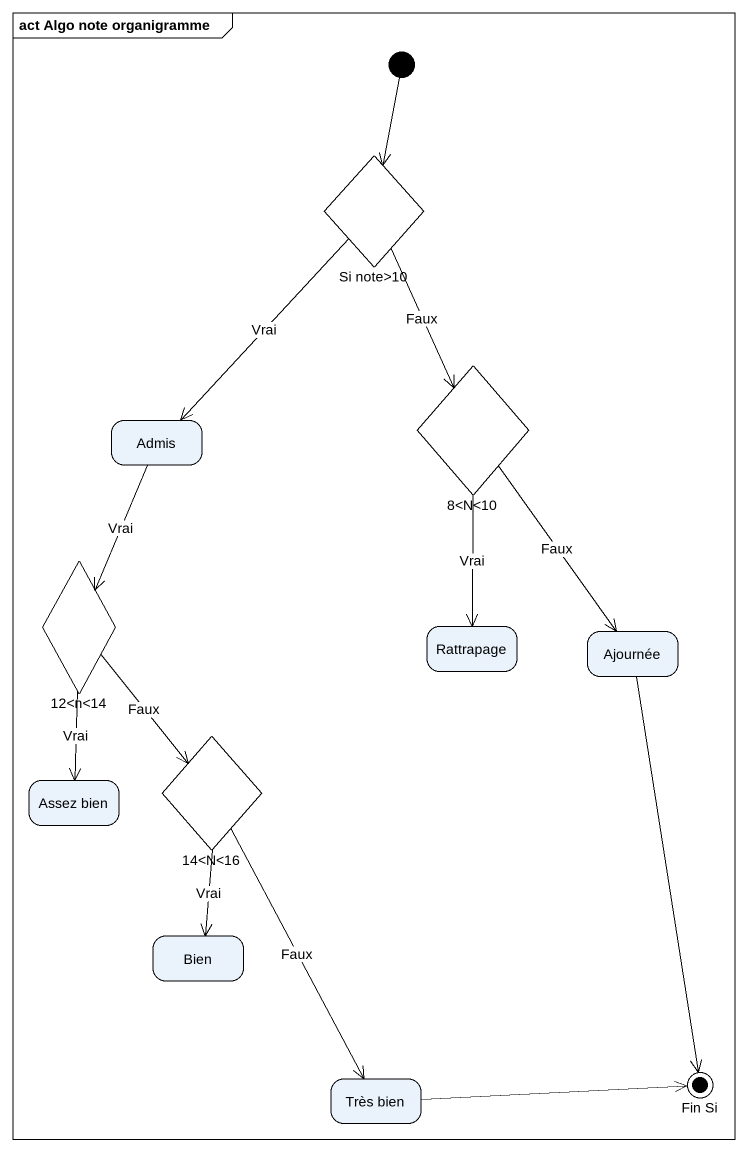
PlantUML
@startuml
mainframe act Algo note organigramme
hide empty description
state "Si note>10" as Si_note_10 <<choice>>
state "8<N<10" as c8_N_10 <<choice>>
state Admis
state "12<n<14" as c12_n_14 <<choice>>
state Rattrapage
state Ajournée
state "14<N<16" as c14_N_16 <<choice>>
state "Assez bien" as Assez_bien
state Bien
state "Très bien" as Très_bien
state "Fin Si" as Fin_Si <<end>>
[*] --> Si_note_10
Si_note_10 --> c8_N_10 : Faux
Si_note_10 --> Admis : Vrai
c8_N_10 --> Rattrapage : Vrai
c8_N_10 --> Ajournée : Faux
Admis --> c12_n_14 : Vrai
c12_n_14 --> c14_N_16 : Faux
c12_n_14 --> Assez_bien : Vrai
Ajournée --> Fin_Si
c14_N_16 --> Bien : Vrai
c14_N_16 --> Très_bien : Faux
Très_bien -right-> Fin_Si
@enduml
